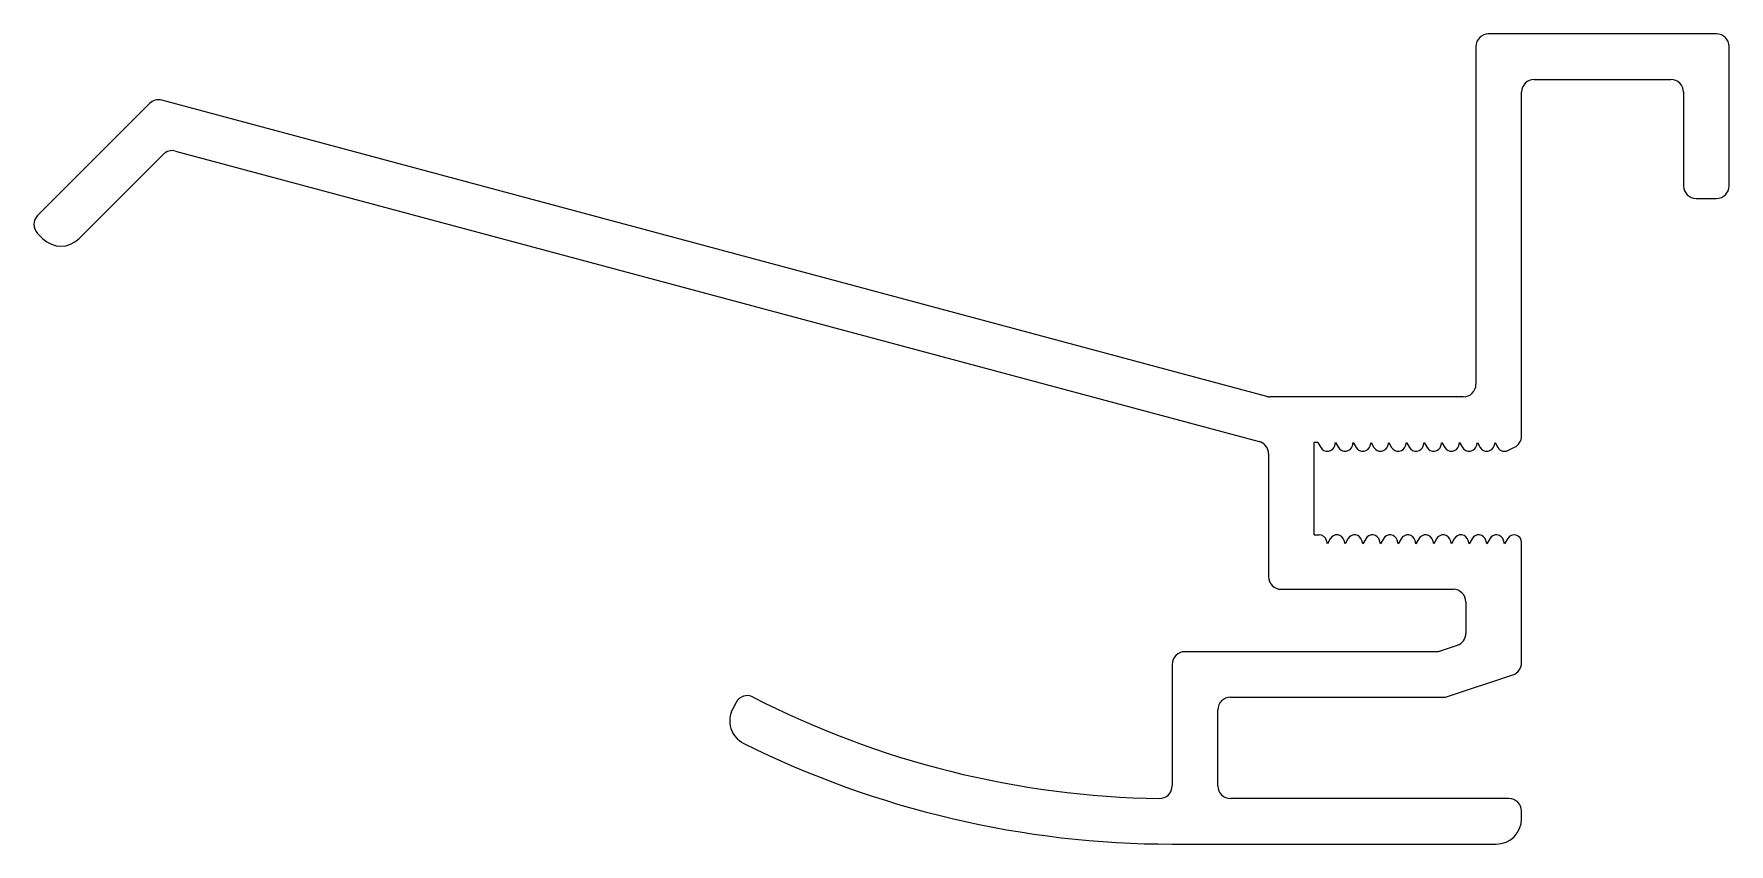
# Model space of a CAD drawing. Extents: x 980.1 to 1047.1, y 531.4 to 563.4.
import ezdxf

# ---------------------------------------------------------------- set-up
doc = ezdxf.new("R2010")
doc.units = 0
doc.layers.get('0').update_dxf_attribs({"linetype": 'CONTINUOUS'})

msp = doc.modelspace()

# ---------------------------------------------------------------- linework, layer by layer
for p, q in [((1046.563, 563.427), (1037.563, 563.427)), ((1037.063, 562.927), (1037.063, 549.59)), ((1047.063, 557.427), (1047.063, 562.927)), ((1039.363, 561.627), (1044.763, 561.627)), ((984.658, 560.677), (980.238, 556.257)), ((1028.803, 549.107), (985.141, 560.806)), ((1038.863, 547.547), (1038.863, 561.127)), ((1045.263, 561.127), (1045.263, 557.427)), ((981.864, 555.338), (985.196, 558.669)), ((985.679, 558.799), (1028.496, 547.326)), ((1045.763, 556.927), (1046.563, 556.927)), ((980.238, 555.55), (980.45, 555.338)), ((1036.563, 549.09), (1028.932, 549.09)), ((1030.667, 543.64), (1030.667, 547.29)), ((1030.817, 547.29), (1030.667, 547.29)), ((1030.817, 547.29), (1030.932, 547.09)), ((1031.481, 547.161), (1031.517, 547.29)), ((1031.517, 547.29), (1031.632, 547.09)), ((1032.181, 547.161), (1032.217, 547.29)), ((1032.217, 547.29), (1032.332, 547.09)), ((1032.881, 547.161), (1032.917, 547.29)), ((1032.917, 547.29), (1033.032, 547.09)), ((1033.581, 547.161), (1033.617, 547.29)), ((1033.617, 547.29), (1033.732, 547.09)), ((1034.281, 547.161), (1034.317, 547.29)), ((1034.317, 547.29), (1034.432, 547.09)), ((1034.981, 547.161), (1035.017, 547.29)), ((1035.017, 547.29), (1035.132, 547.09)), ((1035.681, 547.161), (1035.717, 547.29)), ((1035.717, 547.29), (1035.832, 547.09)), ((1036.381, 547.161), (1036.417, 547.29)), ((1036.417, 547.29), (1036.532, 547.09)), ((1037.081, 547.161), (1037.117, 547.29)), ((1037.117, 547.29), (1037.232, 547.09)), ((1037.781, 547.161), (1037.817, 547.29)), ((1037.817, 547.29), (1037.932, 547.09)), ((1028.867, 546.843), (1028.867, 541.99)), ((1038.325, 546.971), (1038.584, 547.099)), ((1030.667, 543.64), (1030.867, 543.64)), ((1031.192, 543.29), (1031.156, 543.419)), ((1031.307, 543.49), (1031.192, 543.29)), ((1031.892, 543.29), (1031.856, 543.419)), ((1032.007, 543.49), (1031.892, 543.29)), ((1032.592, 543.29), (1032.556, 543.419)), ((1032.707, 543.49), (1032.592, 543.29)), ((1033.292, 543.29), (1033.256, 543.419)), ((1033.407, 543.49), (1033.292, 543.29)), ((1033.992, 543.29), (1033.956, 543.419)), ((1034.107, 543.49), (1033.992, 543.29)), ((1034.692, 543.29), (1034.656, 543.419)), ((1034.807, 543.49), (1034.692, 543.29)), ((1035.392, 543.29), (1035.356, 543.419)), ((1035.507, 543.49), (1035.392, 543.29)), ((1036.092, 543.29), (1036.056, 543.419)), ((1036.207, 543.49), (1036.092, 543.29)), ((1036.792, 543.29), (1036.756, 543.419)), ((1036.907, 543.49), (1036.792, 543.29)), ((1037.492, 543.29), (1037.456, 543.419)), ((1037.607, 543.49), (1037.492, 543.29)), ((1038.192, 543.29), (1038.156, 543.419)), ((1038.307, 543.49), (1038.192, 543.29)), ((1038.863, 538.588), (1038.867, 543.34)), ((1029.367, 541.49), (1036.163, 541.49)), ((1036.663, 540.99), (1036.663, 539.752)), ((1036.321, 539.277), (1035.648, 539.053)), ((1025.063, 538.527), (1025.063, 533.731)), ((1035.49, 539.027), (1025.563, 539.027)), ((1035.94, 537.253), (1038.521, 538.113)), ((1027.363, 537.227), (1035.782, 537.227)), ((1007.835, 537.026), (1007.699, 536.77)), ((1026.863, 533.727), (1026.863, 536.727)), ((1038.363, 533.227), (1027.363, 533.227)), ((1038.863, 532.427), (1038.863, 532.727)), ((1025.063, 531.427), (1037.863, 531.427))]:
    msp.add_line(p, q)
for centre, radius, start, end in [((1037.563, 562.927), 0.5, 90, 179.99849), ((1046.563, 562.927), 0.5, 360, 90), ((1039.363, 561.127), 0.5, 90, 179.99848), ((1044.763, 561.127), 0.5, 0, 90), ((985.011, 560.323), 0.5, 75, 135), ((985.549, 558.316), 0.5, 75, 135), ((1045.763, 557.427), 0.5, 180, 270), ((1046.563, 557.427), 0.5, 270, 360), ((980.592, 555.903), 0.5, 135, 225), ((981.157, 556.045), 1, 225, 315), ((1036.563, 549.59), 0.5, 270, 359.99849), ((1028.932, 549.59), 0.5, 255, 270), ((1028.367, 546.843), 0.5, 0, 75), ((1031.192, 547.24), 0.3, 210.00007, 344.69165), ((1031.892, 547.24), 0.3, 210.00007, 344.69165), ((1032.592, 547.24), 0.3, 210.00007, 344.69165), ((1033.292, 547.24), 0.3, 210.00007, 344.69165), ((1033.992, 547.24), 0.3, 210.00007, 344.69165), ((1034.692, 547.24), 0.3, 210.00007, 344.69165), ((1035.392, 547.24), 0.3, 210.00007, 344.69165), ((1036.092, 547.24), 0.3, 210.00007, 344.69165), ((1036.792, 547.24), 0.3, 210.00007, 344.69165), ((1037.492, 547.24), 0.3, 210.00007, 344.69165), ((1038.363, 547.547), 0.5, 296.27404, 359.99848), ((1038.192, 547.24), 0.3, 210.00007, 296.27404), ((1030.867, 543.34), 0.3, 15.30842, 90), ((1031.567, 543.34), 0.3, 15.30842, 150), ((1032.267, 543.34), 0.3, 15.30857, 150), ((1032.967, 543.34), 0.3, 15.30842, 150), ((1033.667, 543.34), 0.3, 15.30842, 150), ((1034.367, 543.34), 0.3, 15.30842, 150), ((1035.067, 543.34), 0.3, 15.30842, 150), ((1035.767, 543.34), 0.3, 15.30842, 150), ((1036.467, 543.34), 0.3, 15.30842, 150), ((1037.167, 543.34), 0.3, 15.30842, 150), ((1037.867, 543.34), 0.3, 15.30842, 150), ((1038.567, 543.34), 0.3, 0.00001, 150), ((1029.367, 541.99), 0.5, 180, 270), ((1036.163, 540.99), 0.5, 0, 90), ((1036.163, 539.752), 0.5, 288.43495, 0), ((1025.563, 538.527), 0.5, 90, 180), ((1035.49, 539.527), 0.5, 270, 288.43495), ((1038.363, 538.588), 0.5, 288.43495, 0), ((1008.277, 536.791), 0.5, 62.78062, 152), ((1025.063, 569.427), 36.2, 242.78062, 269.19751), ((1027.363, 536.727), 0.5, 90, 180), ((1035.782, 537.727), 0.5, 270, 288.43495), ((1008.582, 536.301), 1, 152, 243.54872), ((1025.063, 569.427), 38, 243.54872, 270), ((1024.563, 533.731), 0.5, 269.19751, 0), ((1027.363, 533.727), 0.5, 180, 270), ((1038.363, 532.727), 0.5, 0, 90), ((1037.863, 532.427), 1, 270, 0)]:
    msp.add_arc(centre, radius, start, end)

doc.saveas('drawing.dxf')
